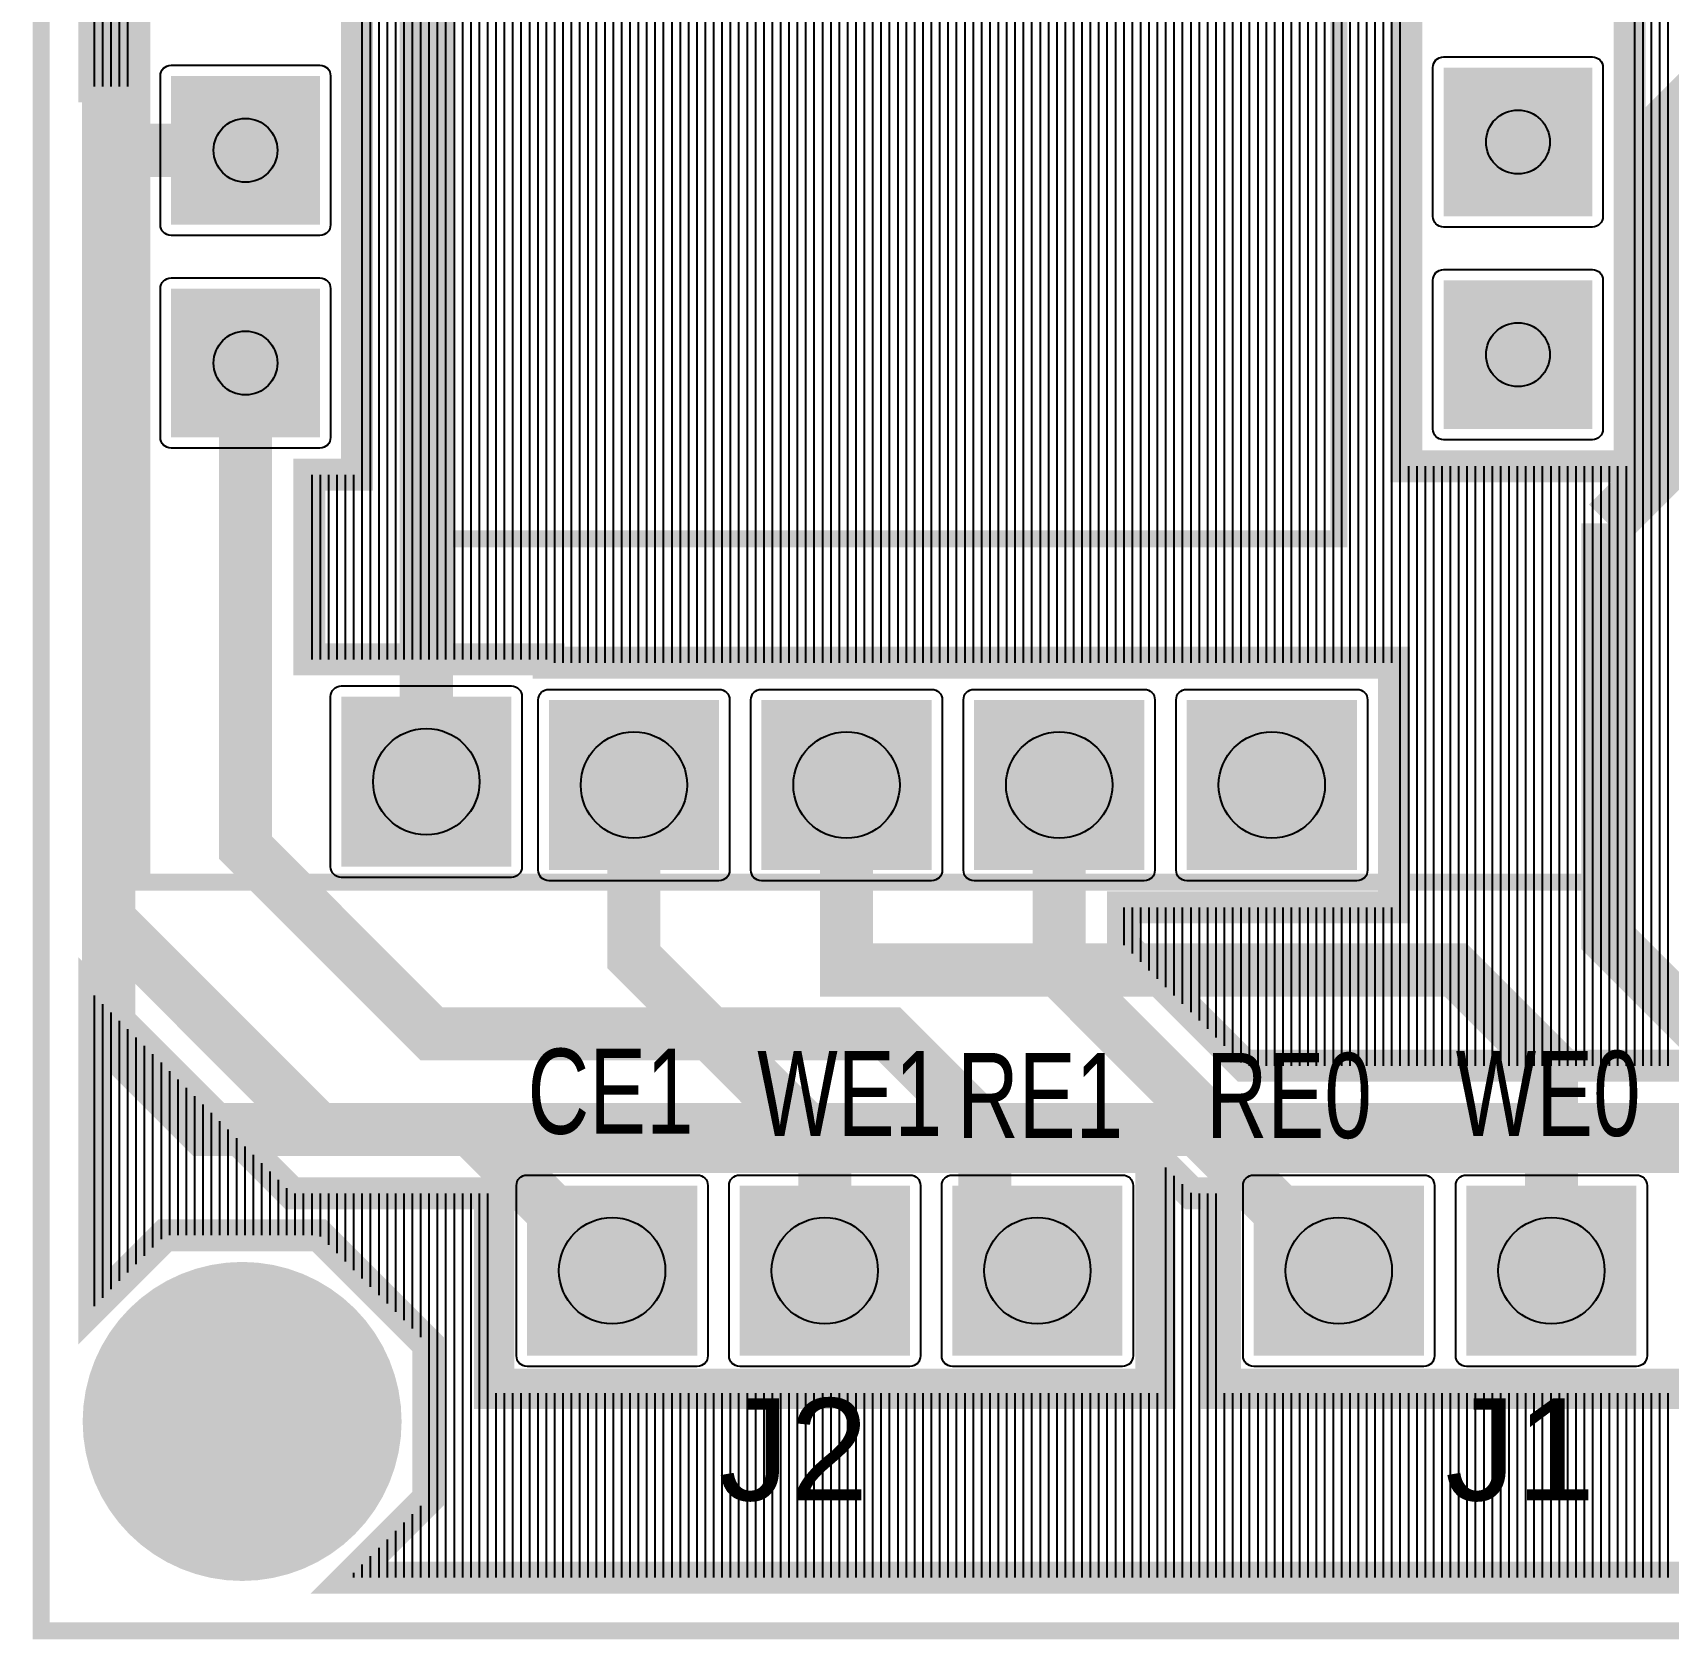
# Model space of a CAD drawing. Header units: inches. Extents: x -1.24 to 1.24, y -1.56 to 1.56.
# Drawn here: x -1.244 to -0.475, y -1.563 to -0.808 of the extents above; entities that cross this region are included whole.
import ezdxf

# ---------------------------------------------------------------- set-up
doc = ezdxf.new("R2010")
doc.units = ezdxf.units.IN
doc.layers.get('0').update_dxf_attribs({"linetype": 'CONTINUOUS'})

# ---------------------------------------------------------------- blocks, each defined once
blk = doc.blocks.new('EPAD')
at = {"const_width": 0.5}
blk.add_lwpolyline([(-0.25, 0, 1), (0.25, 0, 1)], format="xyb", close=True, dxfattribs=at)
blk = doc.blocks.new('RPAD')
blk.add_trace([(-0.5, -0.5), (-0.5, 0.5), (0.5, -0.5), (0.5, 0.5)])

msp = doc.modelspace()

# ---------------------------------------------------------------- linework, layer by layer
for points, const_width in [([(-1.240157, -1.559055), (1.240157, -1.559055), (1.240157, 1.559055), (-1.240157, 1.559055), (-1.240157, -1.559055)], 0.008), ([(-1.240157, -1.559055), (1.240157, -1.559055), (1.240157, 1.559055), (-1.240157, 1.559055), (-1.240157, -1.559055)], 0.008), ([(-1.196594, -0.110493), (-1.196594, -0.832993), (-1.215157, -0.832993), (-1.215157, 0.108406)], 0.015), ([(-1.192913, -1.207087), (-0.496063, -1.207087), (-0.496063, -0.006299), (-1.192913, -0.006299), (-1.192913, -1.207087)], 0.008), ([(-1.192913, -1.207087), (-0.496063, -1.207087), (-0.496063, -0.006299), (-1.192913, -0.006299), (-1.192913, -1.207087)], 0.008), ([(-0.598169, -0.106556), (-0.598169, -1.011555), (-0.49317, -1.011555), (-0.49317, -0.496067)], 0.015), ([(-0.417495, -1.293386), (-0.674257, -1.293386), (-0.731417, -1.236226), (-0.731417, -1.218917), (-0.603918, -1.218917), (-0.603918, -1.103918), (-1.001556, -1.103918), (-1.001556, -1.102343), (-1.114094, -1.102343), (-1.114095, -1.015492), (-1.091595, -1.015492), (-1.091595, -0.110493)], 0.015), ([(-1.066929, -1.045669), (-0.629921, -1.045669), (-0.629921, -0.151969), (-1.066929, -0.151969), (-1.066929, -1.045669)], 0.008), ([(-1.066929, -1.045669), (-0.629921, -1.045669), (-0.629921, -0.151969), (-1.066929, -0.151969), (-1.066929, -1.045669)], 0.008), ([(-0.953425, -0.363386), (-0.923425, -0.393386), (-0.923425, -0.528386), (-1.059055, -0.664015), (-1.059055, -1.159843), (-1.059055, -1.159843)], 0.025), ([(-1.144094, -0.762992), (-1.208425, -0.762992), (-1.208425, -1.278386), (-1.163425, -1.323386), (-1.038031, -1.323386), (-0.971654, -1.389764)], 0.025), ([(-0.38189, -0.814961), (-0.440157, -0.814961), (-0.473425, -0.848228), (-0.473425, -1.008386), (-0.503425, -1.038386)], 0.025), ([(-1.208425, -0.873386), (-1.208425, -0.862992), (-1.144094, -0.862992)], 0.025), ([(-1.144094, -0.862992), (-1.144094, -0.862992)], 0.025), ([(-1.208425, -0.873386), (-1.208425, -1.224748), (-1.109787, -1.323386), (-0.871654, -1.323386), (-0.871654, -1.389764)], 0.025), ([(-1.144094, -0.962992), (-1.144094, -0.962992)], 0.025), ([(-0.771654, -1.389764), (-0.796417, -1.365001), (-0.796417, -1.323386), (-0.841417, -1.278386), (-1.056594, -1.278386), (-1.144094, -1.190886), (-1.144094, -0.962992)], 0.025), ([(-0.503425, -1.038386), (-0.503425, -1.233386), (-0.458425, -1.278386), (-0.204724, -1.278386)], 0.025), ([(-1.059055, -1.102343), (-1.059055, -1.159843)], 0.01), ([(-0.961417, -1.161417), (-0.961417, -1.242402), (-0.880433, -1.323386), (-0.696299, -1.323386), (-0.629921, -1.389764)], 0.025), ([(-0.961417, -1.161417), (-0.961417, -1.161417)], 0.025), ([(-0.529921, -1.389764), (-0.529921, -1.293386), (-0.574921, -1.248386), (-0.861417, -1.248386), (-0.861417, -1.161417), (-0.861417, -1.161417)], 0.025), ([(-0.761417, -1.161417), (-0.761417, -1.161417)], 0.025), ([(-0.593425, -1.323386), (-0.686683, -1.323386), (-0.761417, -1.248652), (-0.761417, -1.161417)], 0.025), ([(0.726398, -1.534055), (-1.095351, -1.534055), (-1.05817, -1.496874), (-1.05817, -1.424386), (-1.109426, -1.37313), (-1.181913, -1.37313), (-1.215157, -1.406375), (-1.215157, -1.260441), (-1.122213, -1.353385), (-1.029153, -1.353385), (-1.029153, -1.447263), (-0.714154, -1.447263), (-0.714154, -1.33834), (-0.699108, -1.353385), (-0.687421, -1.353385), (-0.687421, -1.447263), (-0.372422, -1.447263)], 0.015), ([(-0.593425, -1.323386), (-0.429921, -1.323386), (-0.429921, -1.389764)], 0.025), ([(-1.021654, -1.439764), (-0.721654, -1.439764), (-0.721654, -1.339764), (-1.021654, -1.339764), (-1.021654, -1.439764)], 0.008), ([(-1.021654, -1.439764), (-0.721654, -1.439764), (-0.721654, -1.339764), (-1.021654, -1.339764), (-1.021654, -1.439764)], 0.008), ([(-0.679921, -1.439764), (-0.379921, -1.439764), (-0.379921, -1.339764), (-0.679921, -1.339764), (-0.679921, -1.439764)], 0.008), ([(-0.679921, -1.439764), (-0.379921, -1.439764), (-0.379921, -1.339764), (-0.679921, -1.339764), (-0.679921, -1.439764)], 0.008)]:
    msp.add_lwpolyline(points, dxfattribs=dict(const_width=const_width))
for points in [[(-1.215157, -0.832993), (-1.215157, 0.108406)], [(-1.21122, -0.832993), (-1.21122, 0.108406)], [(-1.207283, -0.832993), (-1.207283, 0.108406)], [(-1.203346, -0.832993), (-1.203346, 0.108406)], [(-1.199409, -0.832993), (-1.199409, 0.108406)], [(-0.604921, -1.103918), (-0.604921, 0.016349)], [(-0.600984, -1.293386), (-0.600984, 0.020286)], [(-1.089173, -1.102343), (-1.089173, -0.107618)], [(-1.085236, -1.102343), (-1.085236, -0.107618)], [(-1.081299, -1.102343), (-1.081299, -0.107618)], [(-1.077362, -1.102343), (-1.077362, -0.107618)], [(-1.073425, -1.102343), (-1.073425, -0.107618)], [(-1.069488, -1.102343), (-1.069488, -0.107618)], [(-1.065551, -1.102343), (-1.065551, -0.107618)], [(-1.061614, -1.102343), (-1.061614, -0.107618)], [(-1.057677, -1.102343), (-1.057677, -0.107618)], [(-1.05374, -1.102343), (-1.05374, -0.107618)], [(-1.049803, -1.102343), (-1.049803, -0.107618)], [(-1.045866, -1.102343), (-1.045866, -0.107618)], [(-1.041929, -1.102343), (-1.041929, -0.107618)], [(-1.037992, -1.102343), (-1.037992, -0.107618)], [(-1.034055, -1.102343), (-1.034055, -0.107618)], [(-1.030118, -1.102343), (-1.030118, -0.107618)], [(-1.026181, -1.102343), (-1.026181, -0.107618)], [(-1.022244, -1.102343), (-1.022244, -0.107618)], [(-1.018307, -1.102343), (-1.018307, -0.107618)], [(-1.01437, -1.102343), (-1.01437, -0.107618)], [(-1.010433, -1.102343), (-1.010433, -0.107618)], [(-1.006496, -1.102343), (-1.006496, -0.107618)], [(-1.002559, -1.102343), (-1.002559, -0.107618)], [(-0.998622, -1.103918), (-0.998622, -0.107618)], [(-0.994685, -1.103918), (-0.994685, -0.107618)], [(-0.990748, -1.103918), (-0.990748, -0.107618)], [(-0.986811, -1.103918), (-0.986811, -0.107618)], [(-0.982874, -1.103918), (-0.982874, -0.107618)], [(-0.978937, -1.103918), (-0.978937, -0.107618)], [(-0.975, -1.103918), (-0.975, -0.107618)], [(-0.971063, -1.103918), (-0.971063, -0.107618)], [(-0.967126, -1.103918), (-0.967126, -0.107618)], [(-0.963189, -1.103918), (-0.963189, -0.107618)], [(-0.959252, -1.103918), (-0.959252, -0.107618)], [(-0.955315, -1.103918), (-0.955315, -0.107618)], [(-0.951378, -1.103918), (-0.951378, -0.107618)], [(-0.947441, -1.103918), (-0.947441, -0.107618)], [(-0.943504, -1.103918), (-0.943504, -0.107618)], [(-0.939567, -1.103918), (-0.939567, -0.107618)], [(-0.93563, -1.103918), (-0.93563, -0.107618)], [(-0.931693, -1.103918), (-0.931693, -0.107618)], [(-0.927756, -1.103918), (-0.927756, -0.107618)], [(-0.923819, -1.103918), (-0.923819, -0.107618)], [(-0.919882, -1.103918), (-0.919882, -0.107618)], [(-0.915945, -1.103918), (-0.915945, -0.107618)], [(-0.912008, -1.103918), (-0.912008, -0.107618)], [(-0.908071, -1.103918), (-0.908071, -0.107618)], [(-0.904134, -1.103918), (-0.904134, -0.107618)], [(-0.900197, -1.103918), (-0.900197, -0.107618)], [(-0.89626, -1.103918), (-0.89626, -0.107618)], [(-0.892323, -1.103918), (-0.892323, -0.107618)], [(-0.888386, -1.103918), (-0.888386, -0.107618)], [(-0.884449, -1.103918), (-0.884449, -0.107618)], [(-0.880512, -1.103918), (-0.880512, -0.107618)], [(-0.876575, -1.103918), (-0.876575, -0.107618)], [(-0.872638, -1.103918), (-0.872638, -0.107618)], [(-0.868701, -1.103918), (-0.868701, -0.107618)], [(-0.864764, -1.103918), (-0.864764, -0.107618)], [(-0.860827, -1.103918), (-0.860827, -0.107618)], [(-0.85689, -1.103918), (-0.85689, -0.107618)], [(-0.852953, -1.103918), (-0.852953, -0.107618)], [(-0.849016, -1.103918), (-0.849016, -0.107618)], [(-0.845079, -1.103918), (-0.845079, -0.107618)], [(-0.841142, -1.103918), (-0.841142, -0.107618)], [(-0.837205, -1.103918), (-0.837205, -0.107618)], [(-0.833268, -1.103918), (-0.833268, -0.107618)], [(-0.829331, -1.103918), (-0.829331, -0.107618)], [(-0.825394, -1.103918), (-0.825394, -0.107618)], [(-0.821457, -1.103918), (-0.821457, -0.107618)], [(-0.81752, -1.103918), (-0.81752, -0.107618)], [(-0.813583, -1.103918), (-0.813583, -0.107618)], [(-0.809646, -1.103918), (-0.809646, -0.107618)], [(-0.805709, -1.103918), (-0.805709, -0.107618)], [(-0.801772, -1.103918), (-0.801772, -0.107618)], [(-0.797835, -1.103918), (-0.797835, -0.107618)], [(-0.793898, -1.103918), (-0.793898, -0.107618)], [(-0.789961, -1.103918), (-0.789961, -0.107618)], [(-0.786024, -1.103918), (-0.786024, -0.107618)], [(-0.782087, -1.103918), (-0.782087, -0.107618)], [(-0.77815, -1.103918), (-0.77815, -0.107618)], [(-0.774213, -1.103918), (-0.774213, -0.107618)], [(-0.770276, -1.103918), (-0.770276, -0.107618)], [(-0.766339, -1.103918), (-0.766339, -0.107618)], [(-0.762402, -1.103918), (-0.762402, -0.107618)], [(-0.758465, -1.103918), (-0.758465, -0.107618)], [(-0.754528, -1.103918), (-0.754528, -0.107618)], [(-0.750591, -1.103918), (-0.750591, -0.107618)], [(-0.746654, -1.103918), (-0.746654, -0.107618)], [(-0.742717, -1.103918), (-0.742717, -0.107618)], [(-0.73878, -1.103918), (-0.73878, -0.107618)], [(-0.734843, -1.103918), (-0.734843, -0.107618)], [(-0.730906, -1.103918), (-0.730906, -0.107618)], [(-0.726969, -1.103918), (-0.726969, -0.107618)], [(-0.723031, -1.103918), (-0.723031, -0.107618)], [(-0.719094, -1.103918), (-0.719094, -0.107618)], [(-0.715157, -1.103918), (-0.715157, -0.107618)], [(-0.71122, -1.103918), (-0.71122, -0.107618)], [(-0.707283, -1.103918), (-0.707283, -0.107618)], [(-0.703346, -1.103918), (-0.703346, -0.107618)], [(-0.699409, -1.103918), (-0.699409, -0.107618)], [(-0.695472, -1.103918), (-0.695472, -0.107618)], [(-0.691535, -1.103918), (-0.691535, -0.107618)], [(-0.687598, -1.103918), (-0.687598, -0.107618)], [(-0.683661, -1.103918), (-0.683661, -0.107618)], [(-0.679724, -1.103918), (-0.679724, -0.107618)], [(-0.675787, -1.103918), (-0.675787, -0.107618)], [(-0.67185, -1.103918), (-0.67185, -0.107618)], [(-0.667913, -1.103918), (-0.667913, -0.107618)], [(-0.663976, -1.103918), (-0.663976, -0.107618)], [(-0.660039, -1.103918), (-0.660039, -0.107618)], [(-0.656102, -1.103918), (-0.656102, -0.107618)], [(-0.652165, -1.103918), (-0.652165, -0.107618)], [(-0.648228, -1.103918), (-0.648228, -0.107618)], [(-0.644291, -1.103918), (-0.644291, -0.107618)], [(-0.640354, -1.103918), (-0.640354, -0.107618)], [(-0.636417, -1.103918), (-0.636417, -0.107618)], [(-0.63248, -1.103918), (-0.63248, -0.107618)], [(-0.628543, -1.103918), (-0.628543, -0.107618)], [(-0.624606, -1.103918), (-0.624606, -0.107618)], [(-0.620669, -1.103918), (-0.620669, -0.107618)], [(-0.616732, -1.103918), (-0.616732, -0.107618)], [(-0.612795, -1.103918), (-0.612795, -0.107618)], [(-0.608858, -1.103918), (-0.608858, -0.107618)], [(-0.490748, -1.293386), (-0.490748, -0.498488)], [(-0.486811, -1.293386), (-0.486811, -0.502425)], [(-0.482874, -1.293386), (-0.482874, -0.506362)], [(-0.478937, -1.293386), (-0.478937, -0.510299)], [(-0.475, -1.293386), (-0.475, -0.514236)], [(-0.597047, -1.293386), (-0.597047, -1.011555)], [(-0.59311, -1.293386), (-0.59311, -1.011555)], [(-0.589173, -1.293386), (-0.589173, -1.011555)], [(-0.585236, -1.293386), (-0.585236, -1.011555)], [(-0.581299, -1.293386), (-0.581299, -1.011555)], [(-0.577362, -1.293386), (-0.577362, -1.011555)], [(-0.573425, -1.293386), (-0.573425, -1.011555)], [(-0.569488, -1.293386), (-0.569488, -1.011555)], [(-0.565551, -1.293386), (-0.565551, -1.011555)], [(-0.561614, -1.293386), (-0.561614, -1.011555)], [(-0.557677, -1.293386), (-0.557677, -1.011555)], [(-0.55374, -1.293386), (-0.55374, -1.011555)], [(-0.549803, -1.293386), (-0.549803, -1.011555)], [(-0.545866, -1.293386), (-0.545866, -1.011555)], [(-0.541929, -1.293386), (-0.541929, -1.011555)], [(-0.537992, -1.293386), (-0.537992, -1.011555)], [(-0.534055, -1.293386), (-0.534055, -1.011555)], [(-0.530118, -1.293386), (-0.530118, -1.011555)], [(-0.526181, -1.293386), (-0.526181, -1.011555)], [(-0.522244, -1.293386), (-0.522244, -1.011555)], [(-0.518307, -1.293386), (-0.518307, -1.011555)], [(-0.51437, -1.293386), (-0.51437, -1.011555)], [(-0.510433, -1.293386), (-0.510433, -1.011555)], [(-0.506496, -1.293386), (-0.506496, -1.011555)], [(-0.502559, -1.293386), (-0.502559, -1.011555)], [(-0.498622, -1.293386), (-0.498622, -1.011555)], [(-0.494685, -1.293386), (-0.494685, -1.011555)], [(-1.112795, -1.102343), (-1.112795, -1.015492)], [(-1.108858, -1.102343), (-1.108858, -1.015492)], [(-1.104921, -1.102343), (-1.104921, -1.015492)], [(-1.100984, -1.102343), (-1.100984, -1.015492)], [(-1.097047, -1.102343), (-1.097047, -1.015492)], [(-1.09311, -1.102343), (-1.09311, -1.015492)], [(-0.730906, -1.236738), (-0.730906, -1.218917)], [(-0.726969, -1.240675), (-0.726969, -1.218917)], [(-0.723031, -1.244612), (-0.723031, -1.218917)], [(-0.719094, -1.248549), (-0.719094, -1.218917)], [(-0.715157, -1.252486), (-0.715157, -1.218917)], [(-0.71122, -1.256423), (-0.71122, -1.218917)], [(-0.707283, -1.26036), (-0.707283, -1.218917)], [(-0.703346, -1.264297), (-0.703346, -1.218917)], [(-0.699409, -1.268234), (-0.699409, -1.218917)], [(-0.695472, -1.272171), (-0.695472, -1.218917)], [(-0.691535, -1.276108), (-0.691535, -1.218917)], [(-0.687598, -1.280045), (-0.687598, -1.218917)], [(-0.683661, -1.283982), (-0.683661, -1.218917)], [(-0.679724, -1.287919), (-0.679724, -1.218917)], [(-0.675787, -1.291856), (-0.675787, -1.218917)], [(-0.67185, -1.293386), (-0.67185, -1.218917)], [(-0.667913, -1.293386), (-0.667913, -1.218917)], [(-0.663976, -1.293386), (-0.663976, -1.218917)], [(-0.660039, -1.293386), (-0.660039, -1.218917)], [(-0.656102, -1.293386), (-0.656102, -1.218917)], [(-0.652165, -1.293386), (-0.652165, -1.218917)], [(-0.648228, -1.293386), (-0.648228, -1.218917)], [(-0.644291, -1.293386), (-0.644291, -1.218917)], [(-0.640354, -1.293386), (-0.640354, -1.218917)], [(-0.636417, -1.293386), (-0.636417, -1.218917)], [(-0.63248, -1.293386), (-0.63248, -1.218917)], [(-0.628543, -1.293386), (-0.628543, -1.218917)], [(-0.624606, -1.293386), (-0.624606, -1.218917)], [(-0.620669, -1.293386), (-0.620669, -1.218917)], [(-0.616732, -1.293386), (-0.616732, -1.218917)], [(-0.612795, -1.293386), (-0.612795, -1.218917)], [(-0.608858, -1.293386), (-0.608858, -1.218917)], [(-0.604921, -1.293386), (-0.604921, -1.218917)], [(-1.215157, -1.406375), (-1.215157, -1.260441)], [(-1.21122, -1.402438), (-1.21122, -1.264378)], [(-1.207283, -1.398501), (-1.207283, -1.268315)], [(-1.203346, -1.394564), (-1.203346, -1.272252)], [(-1.199409, -1.390627), (-1.199409, -1.276189)], [(-1.195472, -1.38669), (-1.195472, -1.280126)], [(-1.191535, -1.382753), (-1.191535, -1.284063)], [(-1.187598, -1.378816), (-1.187598, -1.288)], [(-1.183661, -1.374879), (-1.183661, -1.291937)], [(-1.179724, -1.37313), (-1.179724, -1.295874)], [(-1.175787, -1.37313), (-1.175787, -1.299811)], [(-1.17185, -1.37313), (-1.17185, -1.303748)], [(-1.167913, -1.37313), (-1.167913, -1.307685)], [(-1.163976, -1.37313), (-1.163976, -1.311622)], [(-1.160039, -1.37313), (-1.160039, -1.315559)], [(-1.156102, -1.37313), (-1.156102, -1.319496)], [(-1.152165, -1.37313), (-1.152165, -1.323433)], [(-1.148228, -1.37313), (-1.148228, -1.32737)], [(-1.144291, -1.37313), (-1.144291, -1.331307)], [(-1.140354, -1.37313), (-1.140354, -1.335244)], [(-1.136417, -1.37313), (-1.136417, -1.339181)], [(-1.13248, -1.37313), (-1.13248, -1.343118)], [(-0.71122, -1.534055), (-0.71122, -1.341273)], [(-0.707283, -1.534055), (-0.707283, -1.34521)], [(-1.128543, -1.37313), (-1.128543, -1.347055)], [(-1.124606, -1.37313), (-1.124606, -1.350992)], [(-1.120669, -1.37313), (-1.120669, -1.353385)], [(-1.116732, -1.37313), (-1.116732, -1.353385)], [(-1.112795, -1.37313), (-1.112795, -1.353385)], [(-1.108858, -1.373698), (-1.108858, -1.353385)], [(-1.104921, -1.377635), (-1.104921, -1.353385)], [(-1.100984, -1.381572), (-1.100984, -1.353385)], [(-1.097047, -1.385509), (-1.097047, -1.353385)], [(-1.09311, -1.389446), (-1.09311, -1.353385)], [(-1.089173, -1.393383), (-1.089173, -1.353385)], [(-1.085236, -1.39732), (-1.085236, -1.353385)], [(-1.081299, -1.401257), (-1.081299, -1.353385)], [(-1.077362, -1.405194), (-1.077362, -1.353385)], [(-1.073425, -1.409131), (-1.073425, -1.353385)], [(-1.069488, -1.413068), (-1.069488, -1.353385)], [(-1.065551, -1.417005), (-1.065551, -1.353385)], [(-1.061614, -1.420942), (-1.061614, -1.353385)], [(-1.057677, -1.534055), (-1.057677, -1.353385)], [(-1.05374, -1.534055), (-1.05374, -1.353385)], [(-1.049803, -1.534055), (-1.049803, -1.353385)], [(-1.045866, -1.534055), (-1.045866, -1.353385)], [(-1.041929, -1.534055), (-1.041929, -1.353385)], [(-1.037992, -1.534055), (-1.037992, -1.353385)], [(-1.034055, -1.534055), (-1.034055, -1.353385)], [(-1.030118, -1.534055), (-1.030118, -1.353385)], [(-0.703346, -1.534055), (-0.703346, -1.349147)], [(-0.699409, -1.534055), (-0.699409, -1.353084)], [(-0.695472, -1.534055), (-0.695472, -1.353385)], [(-0.691535, -1.534055), (-0.691535, -1.353385)], [(-0.687598, -1.534055), (-0.687598, -1.353385)], [(-1.026181, -1.534055), (-1.026181, -1.447263)], [(-1.022244, -1.534055), (-1.022244, -1.447263)], [(-1.018307, -1.534055), (-1.018307, -1.447263)], [(-1.01437, -1.534055), (-1.01437, -1.447263)], [(-1.010433, -1.534055), (-1.010433, -1.447263)], [(-1.006496, -1.534055), (-1.006496, -1.447263)], [(-1.002559, -1.534055), (-1.002559, -1.447263)], [(-0.998622, -1.534055), (-0.998622, -1.447263)], [(-0.994685, -1.534055), (-0.994685, -1.447263)], [(-0.990748, -1.534055), (-0.990748, -1.447263)], [(-0.986811, -1.534055), (-0.986811, -1.447263)], [(-0.982874, -1.534055), (-0.982874, -1.447263)], [(-0.978937, -1.534055), (-0.978937, -1.447263)], [(-0.975, -1.534055), (-0.975, -1.447263)], [(-0.971063, -1.534055), (-0.971063, -1.447263)], [(-0.967126, -1.534055), (-0.967126, -1.447263)], [(-0.963189, -1.534055), (-0.963189, -1.447263)], [(-0.959252, -1.534055), (-0.959252, -1.447263)], [(-0.955315, -1.534055), (-0.955315, -1.447263)], [(-0.951378, -1.534055), (-0.951378, -1.447263)], [(-0.947441, -1.534055), (-0.947441, -1.447263)], [(-0.943504, -1.534055), (-0.943504, -1.447263)], [(-0.939567, -1.534055), (-0.939567, -1.447263)], [(-0.93563, -1.534055), (-0.93563, -1.447263)], [(-0.931693, -1.534055), (-0.931693, -1.447263)], [(-0.927756, -1.534055), (-0.927756, -1.447263)], [(-0.923819, -1.534055), (-0.923819, -1.447263)], [(-0.919882, -1.534055), (-0.919882, -1.447263)], [(-0.915945, -1.534055), (-0.915945, -1.447263)], [(-0.912008, -1.534055), (-0.912008, -1.447263)], [(-0.908071, -1.534055), (-0.908071, -1.447263)], [(-0.904134, -1.534055), (-0.904134, -1.447263)], [(-0.900197, -1.534055), (-0.900197, -1.447263)], [(-0.89626, -1.534055), (-0.89626, -1.447263)], [(-0.892323, -1.534055), (-0.892323, -1.447263)], [(-0.888386, -1.534055), (-0.888386, -1.447263)], [(-0.884449, -1.534055), (-0.884449, -1.447263)], [(-0.880512, -1.534055), (-0.880512, -1.447263)], [(-0.876575, -1.534055), (-0.876575, -1.447263)], [(-0.872638, -1.534055), (-0.872638, -1.447263)], [(-0.868701, -1.534055), (-0.868701, -1.447263)], [(-0.864764, -1.534055), (-0.864764, -1.447263)], [(-0.860827, -1.534055), (-0.860827, -1.447263)], [(-0.85689, -1.534055), (-0.85689, -1.447263)], [(-0.852953, -1.534055), (-0.852953, -1.447263)], [(-0.849016, -1.534055), (-0.849016, -1.447263)], [(-0.845079, -1.534055), (-0.845079, -1.447263)], [(-0.841142, -1.534055), (-0.841142, -1.447263)], [(-0.837205, -1.534055), (-0.837205, -1.447263)], [(-0.833268, -1.534055), (-0.833268, -1.447263)], [(-0.829331, -1.534055), (-0.829331, -1.447263)], [(-0.825394, -1.534055), (-0.825394, -1.447263)], [(-0.821457, -1.534055), (-0.821457, -1.447263)], [(-0.81752, -1.534055), (-0.81752, -1.447263)], [(-0.813583, -1.534055), (-0.813583, -1.447263)], [(-0.809646, -1.534055), (-0.809646, -1.447263)], [(-0.805709, -1.534055), (-0.805709, -1.447263)], [(-0.801772, -1.534055), (-0.801772, -1.447263)], [(-0.797835, -1.534055), (-0.797835, -1.447263)], [(-0.793898, -1.534055), (-0.793898, -1.447263)], [(-0.789961, -1.534055), (-0.789961, -1.447263)], [(-0.786024, -1.534055), (-0.786024, -1.447263)], [(-0.782087, -1.534055), (-0.782087, -1.447263)], [(-0.77815, -1.534055), (-0.77815, -1.447263)], [(-0.774213, -1.534055), (-0.774213, -1.447263)], [(-0.770276, -1.534055), (-0.770276, -1.447263)], [(-0.766339, -1.534055), (-0.766339, -1.447263)], [(-0.762402, -1.534055), (-0.762402, -1.447263)], [(-0.758465, -1.534055), (-0.758465, -1.447263)], [(-0.754528, -1.534055), (-0.754528, -1.447263)], [(-0.750591, -1.534055), (-0.750591, -1.447263)], [(-0.746654, -1.534055), (-0.746654, -1.447263)], [(-0.742717, -1.534055), (-0.742717, -1.447263)], [(-0.73878, -1.534055), (-0.73878, -1.447263)], [(-0.734843, -1.534055), (-0.734843, -1.447263)], [(-0.730906, -1.534055), (-0.730906, -1.447263)], [(-0.726969, -1.534055), (-0.726969, -1.447263)], [(-0.723031, -1.534055), (-0.723031, -1.447263)], [(-0.719094, -1.534055), (-0.719094, -1.447263)], [(-0.715157, -1.534055), (-0.715157, -1.447263)], [(-0.683661, -1.534055), (-0.683661, -1.447263)], [(-0.679724, -1.534055), (-0.679724, -1.447263)], [(-0.675787, -1.534055), (-0.675787, -1.447263)], [(-0.67185, -1.534055), (-0.67185, -1.447263)], [(-0.667913, -1.534055), (-0.667913, -1.447263)], [(-0.663976, -1.534055), (-0.663976, -1.447263)], [(-0.660039, -1.534055), (-0.660039, -1.447263)], [(-0.656102, -1.534055), (-0.656102, -1.447263)], [(-0.652165, -1.534055), (-0.652165, -1.447263)], [(-0.648228, -1.534055), (-0.648228, -1.447263)], [(-0.644291, -1.534055), (-0.644291, -1.447263)], [(-0.640354, -1.534055), (-0.640354, -1.447263)], [(-0.636417, -1.534055), (-0.636417, -1.447263)], [(-0.63248, -1.534055), (-0.63248, -1.447263)], [(-0.628543, -1.534055), (-0.628543, -1.447263)], [(-0.624606, -1.534055), (-0.624606, -1.447263)], [(-0.620669, -1.534055), (-0.620669, -1.447263)], [(-0.616732, -1.534055), (-0.616732, -1.447263)], [(-0.612795, -1.534055), (-0.612795, -1.447263)], [(-0.608858, -1.534055), (-0.608858, -1.447263)], [(-0.604921, -1.534055), (-0.604921, -1.447263)], [(-0.600984, -1.534055), (-0.600984, -1.447263)], [(-0.597047, -1.534055), (-0.597047, -1.447263)], [(-0.59311, -1.534055), (-0.59311, -1.447263)], [(-0.589173, -1.534055), (-0.589173, -1.447263)], [(-0.585236, -1.534055), (-0.585236, -1.447263)], [(-0.581299, -1.534055), (-0.581299, -1.447263)], [(-0.577362, -1.534055), (-0.577362, -1.447263)], [(-0.573425, -1.534055), (-0.573425, -1.447263)], [(-0.569488, -1.534055), (-0.569488, -1.447263)], [(-0.565551, -1.534055), (-0.565551, -1.447263)], [(-0.561614, -1.534055), (-0.561614, -1.447263)], [(-0.557677, -1.534055), (-0.557677, -1.447263)], [(-0.55374, -1.534055), (-0.55374, -1.447263)], [(-0.549803, -1.534055), (-0.549803, -1.447263)], [(-0.545866, -1.534055), (-0.545866, -1.447263)], [(-0.541929, -1.534055), (-0.541929, -1.447263)], [(-0.537992, -1.534055), (-0.537992, -1.447263)], [(-0.534055, -1.534055), (-0.534055, -1.447263)], [(-0.530118, -1.534055), (-0.530118, -1.447263)], [(-0.526181, -1.534055), (-0.526181, -1.447263)], [(-0.522244, -1.534055), (-0.522244, -1.447263)], [(-0.518307, -1.534055), (-0.518307, -1.447263)], [(-0.51437, -1.534055), (-0.51437, -1.447263)], [(-0.510433, -1.534055), (-0.510433, -1.447263)], [(-0.506496, -1.534055), (-0.506496, -1.447263)], [(-0.502559, -1.534055), (-0.502559, -1.447263)], [(-0.498622, -1.534055), (-0.498622, -1.447263)], [(-0.494685, -1.534055), (-0.494685, -1.447263)], [(-0.490748, -1.534055), (-0.490748, -1.447263)], [(-0.486811, -1.534055), (-0.486811, -1.447263)], [(-0.482874, -1.534055), (-0.482874, -1.447263)], [(-0.478937, -1.534055), (-0.478937, -1.447263)], [(-0.475, -1.534055), (-0.475, -1.447263)], [(-1.065551, -1.534055), (-1.065551, -1.504255)], [(-1.061614, -1.534055), (-1.061614, -1.500318)], [(-1.073425, -1.534055), (-1.073425, -1.512129)], [(-1.069488, -1.534055), (-1.069488, -1.508192)], [(-1.081299, -1.534055), (-1.081299, -1.520003)], [(-1.077362, -1.534055), (-1.077362, -1.516066)], [(-1.089173, -1.534055), (-1.089173, -1.527877)], [(-1.085236, -1.534055), (-1.085236, -1.52394)], [(-1.09311, -1.534055), (-1.09311, -1.531814)]]:
    msp.add_lwpolyline(points)
for points in [[(-1.104094, -0.827992), (-1.104094, -0.897992), (-1.104194, -0.899015), (-1.10448, -0.89996), (-1.104935, -0.90081), (-1.10554, -0.901547), (-1.106277, -0.902152), (-1.107127, -0.902606), (-1.108072, -0.902893), (-1.109094, -0.902992), (-1.179094, -0.902992), (-1.180117, -0.902893), (-1.181062, -0.902606), (-1.181912, -0.902152), (-1.182649, -0.901547), (-1.183254, -0.90081), (-1.183709, -0.89996), (-1.183995, -0.899015), (-1.184094, -0.897992), (-1.184094, -0.827992), (-1.183995, -0.82697), (-1.183709, -0.826024), (-1.183254, -0.825174), (-1.182649, -0.824437), (-1.181912, -0.823833), (-1.181062, -0.823378), (-1.180117, -0.823092), (-1.179094, -0.822992), (-1.109094, -0.822992), (-1.108072, -0.823092), (-1.107127, -0.823378), (-1.106277, -0.823833), (-1.10554, -0.824437), (-1.104935, -0.825174), (-1.10448, -0.826024), (-1.104194, -0.82697), (-1.104094, -0.827992)], [(-0.505669, -0.824055), (-0.505669, -0.894055), (-0.505769, -0.895078), (-0.506055, -0.896023), (-0.50651, -0.896873), (-0.507115, -0.89761), (-0.507852, -0.898215), (-0.508702, -0.898669), (-0.509647, -0.898956), (-0.510669, -0.899055), (-0.580669, -0.899055), (-0.581692, -0.898956), (-0.582637, -0.898669), (-0.583487, -0.898215), (-0.584224, -0.89761), (-0.584829, -0.896873), (-0.585283, -0.896023), (-0.58557, -0.895078), (-0.585669, -0.894055), (-0.585669, -0.824055), (-0.58557, -0.823033), (-0.585283, -0.822087), (-0.584829, -0.821237), (-0.584224, -0.8205), (-0.583487, -0.819896), (-0.582637, -0.819441), (-0.581692, -0.819155), (-0.580669, -0.819055), (-0.510669, -0.819055), (-0.509647, -0.819155), (-0.508702, -0.819441), (-0.507852, -0.819896), (-0.507115, -0.8205), (-0.50651, -0.821237), (-0.506055, -0.822087), (-0.505769, -0.823033), (-0.505669, -0.824055)], [(-1.104094, -0.927992), (-1.104094, -0.997992), (-1.104194, -0.999015), (-1.10448, -0.99996), (-1.104935, -1.00081), (-1.10554, -1.001547), (-1.106277, -1.002152), (-1.107127, -1.002606), (-1.108072, -1.002893), (-1.109094, -1.002992), (-1.179094, -1.002992), (-1.180117, -1.002893), (-1.181062, -1.002606), (-1.181912, -1.002152), (-1.182649, -1.001547), (-1.183254, -1.00081), (-1.183709, -0.99996), (-1.183995, -0.999015), (-1.184094, -0.997992), (-1.184094, -0.927992), (-1.183995, -0.92697), (-1.183709, -0.926024), (-1.183254, -0.925174), (-1.182649, -0.924437), (-1.181912, -0.923833), (-1.181062, -0.923378), (-1.180117, -0.923092), (-1.179094, -0.922992), (-1.109094, -0.922992), (-1.108072, -0.923092), (-1.107127, -0.923378), (-1.106277, -0.923833), (-1.10554, -0.924437), (-1.104935, -0.925174), (-1.10448, -0.926024), (-1.104194, -0.92697), (-1.104094, -0.927992)], [(-0.505669, -0.924055), (-0.505669, -0.994055), (-0.505769, -0.995078), (-0.506055, -0.996023), (-0.50651, -0.996873), (-0.507115, -0.99761), (-0.507852, -0.998215), (-0.508702, -0.998669), (-0.509647, -0.998956), (-0.510669, -0.999055), (-0.580669, -0.999055), (-0.581692, -0.998956), (-0.582637, -0.998669), (-0.583487, -0.998215), (-0.584224, -0.99761), (-0.584829, -0.996873), (-0.585283, -0.996023), (-0.58557, -0.995078), (-0.585669, -0.994055), (-0.585669, -0.924055), (-0.58557, -0.923033), (-0.585283, -0.922087), (-0.584829, -0.921237), (-0.584224, -0.9205), (-0.583487, -0.919896), (-0.582637, -0.919441), (-0.581692, -0.919155), (-0.580669, -0.919055), (-0.510669, -0.919055), (-0.509647, -0.919155), (-0.508702, -0.919441), (-0.507852, -0.919896), (-0.507115, -0.9205), (-0.50651, -0.921237), (-0.506055, -0.922087), (-0.505769, -0.923033), (-0.505669, -0.924055)], [(-1.014055, -1.119843), (-1.014055, -1.199843), (-1.014155, -1.200865), (-1.014441, -1.20181), (-1.014896, -1.202661), (-1.0155, -1.203397), (-1.016237, -1.204002), (-1.017087, -1.204457), (-1.018033, -1.204743), (-1.019055, -1.204843), (-1.099055, -1.204843), (-1.100078, -1.204743), (-1.101023, -1.204457), (-1.101873, -1.204002), (-1.10261, -1.203397), (-1.103215, -1.202661), (-1.103669, -1.20181), (-1.103956, -1.200865), (-1.104055, -1.199843), (-1.104055, -1.119843), (-1.103956, -1.11882), (-1.103669, -1.117875), (-1.103215, -1.117024), (-1.10261, -1.116288), (-1.101873, -1.115683), (-1.101023, -1.115228), (-1.100078, -1.114942), (-1.099055, -1.114843), (-1.019055, -1.114843), (-1.018033, -1.114942), (-1.017087, -1.115228), (-1.016237, -1.115683), (-1.0155, -1.116288), (-1.014896, -1.117024), (-1.014441, -1.117875), (-1.014155, -1.11882), (-1.014055, -1.119843)], [(-0.916417, -1.121417), (-0.916417, -1.201417), (-0.916517, -1.20244), (-0.916803, -1.203385), (-0.917258, -1.204235), (-0.917863, -1.204972), (-0.9186, -1.205577), (-0.91945, -1.206031), (-0.920395, -1.206318), (-0.921417, -1.206417), (-1.001417, -1.206417), (-1.00244, -1.206318), (-1.003385, -1.206031), (-1.004235, -1.205577), (-1.004972, -1.204972), (-1.005577, -1.204235), (-1.006031, -1.203385), (-1.006318, -1.20244), (-1.006417, -1.201417), (-1.006417, -1.121417), (-1.006318, -1.120395), (-1.006031, -1.11945), (-1.005577, -1.118599), (-1.004972, -1.117863), (-1.004235, -1.117258), (-1.003385, -1.116803), (-1.00244, -1.116517), (-1.001417, -1.116417), (-0.921417, -1.116417), (-0.920395, -1.116517), (-0.91945, -1.116803), (-0.9186, -1.117258), (-0.917863, -1.117863), (-0.917258, -1.118599), (-0.916803, -1.11945), (-0.916517, -1.120395), (-0.916417, -1.121417)], [(-0.816417, -1.121417), (-0.816417, -1.201417), (-0.816517, -1.20244), (-0.816803, -1.203385), (-0.817258, -1.204235), (-0.817863, -1.204972), (-0.8186, -1.205577), (-0.81945, -1.206031), (-0.820395, -1.206318), (-0.821417, -1.206417), (-0.901417, -1.206417), (-0.90244, -1.206318), (-0.903385, -1.206031), (-0.904235, -1.205577), (-0.904972, -1.204972), (-0.905577, -1.204235), (-0.906031, -1.203385), (-0.906318, -1.20244), (-0.906417, -1.201417), (-0.906417, -1.121417), (-0.906318, -1.120395), (-0.906031, -1.11945), (-0.905577, -1.118599), (-0.904972, -1.117863), (-0.904235, -1.117258), (-0.903385, -1.116803), (-0.90244, -1.116517), (-0.901417, -1.116417), (-0.821417, -1.116417), (-0.820395, -1.116517), (-0.81945, -1.116803), (-0.8186, -1.117258), (-0.817863, -1.117863), (-0.817258, -1.118599), (-0.816803, -1.11945), (-0.816517, -1.120395), (-0.816417, -1.121417)], [(-0.716417, -1.121417), (-0.716417, -1.201417), (-0.716517, -1.20244), (-0.716803, -1.203385), (-0.717258, -1.204235), (-0.717863, -1.204972), (-0.7186, -1.205577), (-0.71945, -1.206031), (-0.720395, -1.206318), (-0.721417, -1.206417), (-0.801417, -1.206417), (-0.80244, -1.206318), (-0.803385, -1.206031), (-0.804235, -1.205577), (-0.804972, -1.204972), (-0.805577, -1.204235), (-0.806031, -1.203385), (-0.806318, -1.20244), (-0.806417, -1.201417), (-0.806417, -1.121417), (-0.806318, -1.120395), (-0.806031, -1.11945), (-0.805577, -1.118599), (-0.804972, -1.117863), (-0.804235, -1.117258), (-0.803385, -1.116803), (-0.80244, -1.116517), (-0.801417, -1.116417), (-0.721417, -1.116417), (-0.720395, -1.116517), (-0.71945, -1.116803), (-0.7186, -1.117258), (-0.717863, -1.117863), (-0.717258, -1.118599), (-0.716803, -1.11945), (-0.716517, -1.120395), (-0.716417, -1.121417)], [(-0.616417, -1.121417), (-0.616417, -1.201417), (-0.616517, -1.20244), (-0.616803, -1.203385), (-0.617258, -1.204235), (-0.617863, -1.204972), (-0.6186, -1.205577), (-0.61945, -1.206031), (-0.620395, -1.206318), (-0.621417, -1.206417), (-0.701417, -1.206417), (-0.70244, -1.206318), (-0.703385, -1.206031), (-0.704235, -1.205577), (-0.704972, -1.204972), (-0.705577, -1.204235), (-0.706031, -1.203385), (-0.706318, -1.20244), (-0.706417, -1.201417), (-0.706417, -1.121417), (-0.706318, -1.120395), (-0.706031, -1.11945), (-0.705577, -1.118599), (-0.704972, -1.117863), (-0.704235, -1.117258), (-0.703385, -1.116803), (-0.70244, -1.116517), (-0.701417, -1.116417), (-0.621417, -1.116417), (-0.620395, -1.116517), (-0.61945, -1.116803), (-0.6186, -1.117258), (-0.617863, -1.117863), (-0.617258, -1.118599), (-0.616803, -1.11945), (-0.616517, -1.120395), (-0.616417, -1.121417)], [(-0.931654, -1.434764), (-1.011654, -1.434764), (-1.012676, -1.434664), (-1.013621, -1.434378), (-1.014472, -1.433923), (-1.015208, -1.433319), (-1.015813, -1.432581), (-1.016268, -1.431731), (-1.016554, -1.430786), (-1.016654, -1.429764), (-1.016654, -1.349764), (-1.016554, -1.348741), (-1.016268, -1.347796), (-1.015813, -1.346946), (-1.015208, -1.346209), (-1.014472, -1.345604), (-1.013621, -1.34515), (-1.012676, -1.344863), (-1.011654, -1.344764), (-0.931654, -1.344764), (-0.930631, -1.344863), (-0.929686, -1.34515), (-0.928835, -1.345604), (-0.928099, -1.346209), (-0.927494, -1.346946), (-0.927039, -1.347796), (-0.926753, -1.348741), (-0.926654, -1.349764), (-0.926654, -1.429764), (-0.926753, -1.430786), (-0.927039, -1.431731), (-0.927494, -1.432581), (-0.928099, -1.433319), (-0.928835, -1.433923), (-0.929686, -1.434378), (-0.930631, -1.434664), (-0.931654, -1.434764)], [(-0.831654, -1.434764), (-0.911654, -1.434764), (-0.912676, -1.434664), (-0.913621, -1.434378), (-0.914472, -1.433923), (-0.915208, -1.433319), (-0.915813, -1.432581), (-0.916268, -1.431731), (-0.916554, -1.430786), (-0.916654, -1.429764), (-0.916654, -1.349764), (-0.916554, -1.348741), (-0.916268, -1.347796), (-0.915813, -1.346946), (-0.915208, -1.346209), (-0.914472, -1.345604), (-0.913621, -1.34515), (-0.912676, -1.344863), (-0.911654, -1.344764), (-0.831654, -1.344764), (-0.830631, -1.344863), (-0.829686, -1.34515), (-0.828835, -1.345604), (-0.828099, -1.346209), (-0.827494, -1.346946), (-0.827039, -1.347796), (-0.826753, -1.348741), (-0.826654, -1.349764), (-0.826654, -1.429764), (-0.826753, -1.430786), (-0.827039, -1.431731), (-0.827494, -1.432581), (-0.828099, -1.433319), (-0.828835, -1.433923), (-0.829686, -1.434378), (-0.830631, -1.434664), (-0.831654, -1.434764)], [(-0.731654, -1.434764), (-0.811654, -1.434764), (-0.812676, -1.434664), (-0.813621, -1.434378), (-0.814472, -1.433923), (-0.815208, -1.433319), (-0.815813, -1.432581), (-0.816268, -1.431731), (-0.816554, -1.430786), (-0.816654, -1.429764), (-0.816654, -1.349764), (-0.816554, -1.348741), (-0.816268, -1.347796), (-0.815813, -1.346946), (-0.815208, -1.346209), (-0.814472, -1.345604), (-0.813621, -1.34515), (-0.812676, -1.344863), (-0.811654, -1.344764), (-0.731654, -1.344764), (-0.730631, -1.344863), (-0.729686, -1.34515), (-0.728835, -1.345604), (-0.728099, -1.346209), (-0.727494, -1.346946), (-0.727039, -1.347796), (-0.726753, -1.348741), (-0.726654, -1.349764), (-0.726654, -1.429764), (-0.726753, -1.430786), (-0.727039, -1.431731), (-0.727494, -1.432581), (-0.728099, -1.433319), (-0.728835, -1.433923), (-0.729686, -1.434378), (-0.730631, -1.434664), (-0.731654, -1.434764)], [(-0.589921, -1.434764), (-0.669921, -1.434764), (-0.670944, -1.434664), (-0.671889, -1.434378), (-0.672739, -1.433923), (-0.673476, -1.433319), (-0.674081, -1.432581), (-0.674535, -1.431731), (-0.674822, -1.430786), (-0.674921, -1.429764), (-0.674921, -1.349764), (-0.674822, -1.348741), (-0.674535, -1.347796), (-0.674081, -1.346946), (-0.673476, -1.346209), (-0.672739, -1.345604), (-0.671889, -1.34515), (-0.670944, -1.344863), (-0.669921, -1.344764), (-0.589921, -1.344764), (-0.588899, -1.344863), (-0.587954, -1.34515), (-0.587103, -1.345604), (-0.586367, -1.346209), (-0.585762, -1.346946), (-0.585307, -1.347796), (-0.585021, -1.348741), (-0.584921, -1.349764), (-0.584921, -1.429764), (-0.585021, -1.430786), (-0.585307, -1.431731), (-0.585762, -1.432581), (-0.586367, -1.433319), (-0.587103, -1.433923), (-0.587954, -1.434378), (-0.588899, -1.434664), (-0.589921, -1.434764)], [(-0.489921, -1.434764), (-0.569921, -1.434764), (-0.570944, -1.434664), (-0.571889, -1.434378), (-0.572739, -1.433923), (-0.573476, -1.433319), (-0.574081, -1.432581), (-0.574535, -1.431731), (-0.574822, -1.430786), (-0.574921, -1.429764), (-0.574921, -1.349764), (-0.574822, -1.348741), (-0.574535, -1.347796), (-0.574081, -1.346946), (-0.573476, -1.346209), (-0.572739, -1.345604), (-0.571889, -1.34515), (-0.570944, -1.344863), (-0.569921, -1.344764), (-0.489921, -1.344764), (-0.488899, -1.344863), (-0.487954, -1.34515), (-0.487103, -1.345604), (-0.486367, -1.346209), (-0.485762, -1.346946), (-0.485307, -1.347796), (-0.485021, -1.348741), (-0.484921, -1.349764), (-0.484921, -1.429764), (-0.485021, -1.430786), (-0.485307, -1.431731), (-0.485762, -1.432581), (-0.486367, -1.433319), (-0.487103, -1.433923), (-0.487954, -1.434378), (-0.488899, -1.434664), (-0.489921, -1.434764)]]:
    msp.add_lwpolyline(points, close=True)
for centre, radius in [((-0.545669, -0.859055), 0.015), ((-1.144094, -0.862992), 0.015), ((-0.545669, -0.959055), 0.015), ((-1.144094, -0.962992), 0.015), ((-1.059055, -1.159842), 0.025), ((-0.961417, -1.161417), 0.025), ((-0.861417, -1.161417), 0.025), ((-0.761417, -1.161417), 0.025), ((-0.661417, -1.161417), 0.025), ((-0.971654, -1.389764), 0.025), ((-0.871654, -1.389764), 0.025), ((-0.771654, -1.389764), 0.025), ((-0.629921, -1.389764), 0.025), ((-0.529921, -1.389764), 0.025)]:
    msp.add_circle(centre, radius)

# ---------------------------------------------------------------- block references
for p, xscale, yscale, rotation in [((-1.144094, -0.862992), 0.07, 0.07, -90), ((-0.545669, -0.859055), 0.07, 0.07, -90), ((-1.144094, -0.962992), 0.07, 0.07, -90), ((-0.545669, -0.959055), 0.07, 0.07, -90), ((-1.059055, -1.159842), 0.08, 0.08, -90), ((-0.961417, -1.161417), 0.08, 0.08, -90), ((-0.861417, -1.161417), 0.08, 0.08, -90), ((-0.761417, -1.161417), 0.08, 0.08, -90), ((-0.661417, -1.161417), 0.08, 0.08, -90), ((-0.971654, -1.389764), 0.08, 0.08, -180), ((-0.871654, -1.389764), 0.08, 0.08, -180), ((-0.771654, -1.389764), 0.08, 0.08, -180), ((-0.629921, -1.389764), 0.08, 0.08, 180), ((-0.529921, -1.389764), 0.08, 0.08, 180)]:
    msp.add_blockref('RPAD', p, dxfattribs=dict(xscale=xscale, yscale=yscale, rotation=rotation))
for xscale, yscale in [(0.15, 0.15), (0.14, 0.14)]:
    msp.add_blockref('EPAD', (-1.145669, -1.46063), dxfattribs=dict(xscale=xscale, yscale=yscale))

# ---------------------------------------------------------------- texts
for s, height, width, p in [('CE1', 0.04, 0.75, (-1.011425, -1.325386)), ('CE1', 0.04, 0.75, (-1.011425, -1.325386)), ('WE1', 0.04, 0.75, (-0.903425, -1.326386)), ('WE1', 0.04, 0.75, (-0.903425, -1.326386)), ('RE1', 0.04, 0.75, (-0.809425, -1.327386)), ('RE1', 0.04, 0.75, (-0.809425, -1.327386)), ('RE0', 0.04, 0.75, (-0.692425, -1.327386)), ('RE0', 0.04, 0.75, (-0.692425, -1.327386)), ('WE0', 0.04, 0.75, (-0.574921, -1.326386)), ('WE0', 0.04, 0.75, (-0.574921, -1.326386)), ('J2', 0.048, 1.041667, (-0.921654, -1.497764)), ('J2', 0.048, 1.041667, (-0.921654, -1.497764)), ('J1', 0.048, 1.041667, (-0.579921, -1.497764)), ('J1', 0.048, 1.041667, (-0.579921, -1.497764))]:
    msp.add_text(s, height=height, dxfattribs=dict(width=width)).set_placement(p)

doc.saveas('drawing.dxf')
